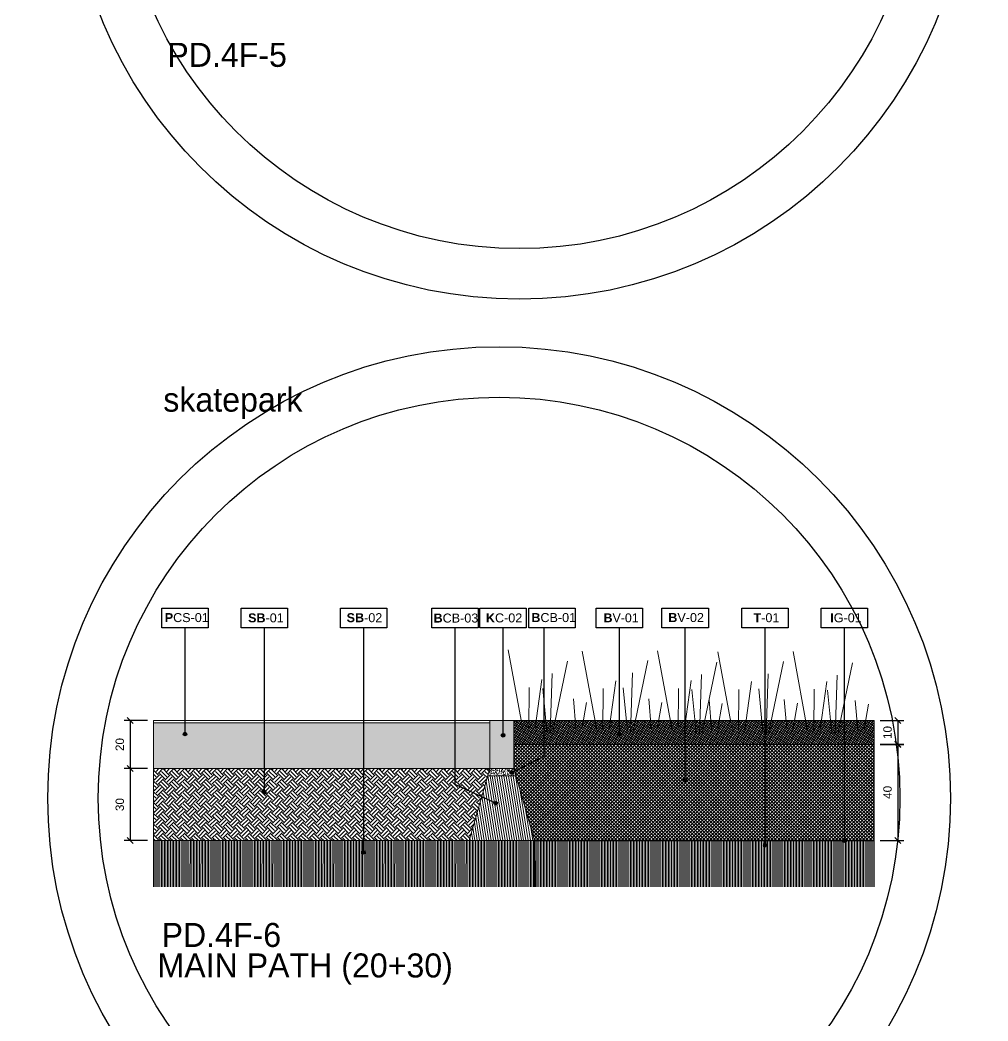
# Model space of a CAD drawing. Header units: metres. Extents: x -325 to 301, y -147 to 149.
# Drawn here: x 56.604 to 60.635, y 63.539 to 67.707 of the extents above; entities that cross this region are included whole.
import ezdxf

# ---------------------------------------------------------------- set-up
doc = ezdxf.new("R2010")
doc.units = ezdxf.units.M
doc.linetypes.add('ACAD_ISO03W100', pattern=[30, 12, -18])
doc.layers.get('Defpoints').update_dxf_attribs({"lineweight": 13})
for name, color, linetype, plot in [('-aux', 50, 'Continuous', False), ('-AUX-QAD', 5, 'Continuous', False), ('-AUX-TWQ', 1, 'Continuous', False)]:
    doc.layers.add(name, color=color, linetype=linetype, plot=plot)
doc.layers.add('0-TX-1_25', color=7, linetype='Continuous', true_color=0x3f4f7f)
doc.layers.add('3-TR-paviment fort', color=7, linetype='Continuous', true_color=0xd1d1d1)
for name, color, linetype in [('02-L-Geotextile', 32, 'Continuous'), ('A-KEYPLAN_HATCH', 7, 'Continuous'), ('A_TEXT_2', 7, 'Continuous'), ('EIT_3 TR terra vegetal', 45, 'Continuous')]:
    doc.layers.add(name, color=color, linetype=linetype)
doc.layers.add('03-TR-Paviment_04_Dry Meadow', color=7, linetype='Continuous', lineweight=5, true_color=0xd8dd88)
doc.layers.add('3-TR tot_u', color=7, linetype='Continuous', lineweight=5, true_color=0x787878)
for name, color, linetype, lineweight in [('1-CM', 7, 'Continuous', 0), ('2-L-secció', 1, 'Continuous', 0), ('3-TR Formigó', 252, 'Continuous', 0), ('3-TR Seleccionat', 44, 'Continuous', 0), ('3-TR Tot-u', 37, 'Continuous', 0), ('3-TR-recebo', 252, 'Continuous', 0)]:
    doc.layers.add(name, color=color, linetype=linetype, lineweight=lineweight)
doc.styles.add('Arial_4', font='arial.ttf', dxfattribs={"height": 1.8})
doc.styles.get("Standard").update_dxf_attribs({"font": 'arial.ttf'})
doc.styles.add('x-llegenda materials$0$ENGRAVERS', font='TT0586M.TTF')
doc.dimstyles.new('ISO-25', dxfattribs={"dimtxt": 0.1, "dimasz": 0.1, "dimexe": 0.1, "dimexo": 0.1, "dimgap": 0.1, "dimtad": 1, "dimdec": 0, "dimlfac": 100, "dimzin": 9, "dimtxsty": 'Standard', "dimblk": 'OBLIQUE', "dimcen": 0.1, "dimadec": 0, "dimazin": 0, "dimtfac": 1, "dimtdec": 0, "dimtmove": 0, "dimatfit": 3, "dimldrblk": 'OBLIQUE', "dimfxl": 1, "dimarcsym": 0})

# ---------------------------------------------------------------- blocks, each defined once
blk = doc.blocks.new('hatch keyplan 2')
at = {"layer": 'A-KEYPLAN_HATCH'}
blk.add_lwpolyline([(0, 0.00548), (0.01287, 0.00548), (0.01287, 0), (0, 0)], close=True, dxfattribs=at)
blk = doc.blocks.new('hatch keyplan')
at = {"layer": 'A-KEYPLAN_HATCH'}
blk.add_blockref('hatch keyplan 2', (1.43058, 0.85215), dxfattribs=at)
blk = doc.blocks.new('B-V01')
at = {"layer": 'A-KEYPLAN_HATCH'}
blk.add_blockref('hatch keyplan', (-1.43058, -0.85215), dxfattribs=at)
at = {"layer": 'A_TEXT_2', "lineweight": 211, "insert": (-0.00079, 0.00402), "char_height": 0.0024588, "attachment_point": 1, "line_spacing_factor": 0.938532, "style": 'Arial_4'}
blk.add_mtext_dynamic_manual_height_columns('\\pi0.00285;{\\fArial|b1|i0|c0|p34;B}V-01', width=0.0145619, gutter_width=0.015, heights=[0], dxfattribs=at)
blk = doc.blocks.new('B-V02')
at = {"layer": 'A-KEYPLAN_HATCH'}
blk.add_blockref('hatch keyplan', (-1.43058, -0.85215), dxfattribs=at)
at = {"layer": 'A_TEXT_2', "insert": (-0.0008, 0.00412), "char_height": 0.0025, "attachment_point": 1}
blk.add_mtext_dynamic_manual_height_columns('\\pi0.00255;{\\fArial|b1|i0|c0|p34;B}V-02', width=0.0145619, gutter_width=0.015, heights=[0], dxfattribs=at)
blk = doc.blocks.new('B-CB03')
at = {"layer": 'A-KEYPLAN_HATCH'}
blk.add_blockref('hatch keyplan', (-1.43058, -0.85215), dxfattribs=at)
at = {"layer": 'A_TEXT_2', "insert": (-0.0008, 0.00398), "char_height": 0.0025, "attachment_point": 1}
blk.add_mtext_dynamic_manual_height_columns('\\pi0.00128;{\\fArial|b1|i0|c0|p34;B}CB-03', width=0.0145619, gutter_width=0.015, heights=[0], dxfattribs=at)
blk = doc.blocks.new('K01B')
at = {"layer": 'A-KEYPLAN_HATCH'}
blk.add_blockref('hatch keyplan', (-1.43058, -0.85215), dxfattribs=at)
at = {"layer": 'A_TEXT_2', "insert": (-0.0008, 0.00402), "char_height": 0.0025, "attachment_point": 1}
blk.add_mtext_dynamic_manual_height_columns('\\pi0.00246;{\\fArial|b1|i0|c0|p34;K}C-02', width=0.0145619, gutter_width=0.015, heights=[0], dxfattribs=at)
blk = doc.blocks.new('B-CB01')
at = {"layer": 'A-KEYPLAN_HATCH'}
blk.add_blockref('hatch keyplan', (-1.43058, -0.85215), dxfattribs=at)
at = {"layer": 'A_TEXT_2', "insert": (-0.0008, 0.00411), "char_height": 0.0025, "attachment_point": 1}
blk.add_mtext_dynamic_manual_height_columns('\\pi0.00152;{\\fArial|b1|i0|c0|p34;B}CB-01', width=0.0145619, gutter_width=0.015, heights=[0], dxfattribs=at)
blk = doc.blocks.new('SB-01')
at = {"layer": 'A-KEYPLAN_HATCH'}
blk.add_blockref('hatch keyplan', (-1.43058, -0.85215), dxfattribs=at)
at = {"layer": 'A_TEXT_2', "insert": (-0.0008, 0.00403), "char_height": 0.0025, "attachment_point": 1}
blk.add_mtext_dynamic_manual_height_columns('\\pi0.00271;{\\fArial|b1|i0|c0|p34;SB}-01', width=0.0145619, gutter_width=0.015, heights=[0], dxfattribs=at)
blk = doc.blocks.new('PCS01')
at = {"layer": 'A-KEYPLAN_HATCH'}
blk.add_blockref('hatch keyplan', (-1.42958, -0.85215), dxfattribs=at)
at = {"layer": 'A_TEXT_2', "insert": (0.0002, 0.00411), "char_height": 0.0025, "attachment_point": 1}
blk.add_mtext_dynamic_manual_height_columns('\\pi0.00161;{\\fArial|b1|i0|c0|p34;P}CS-01', width=0.0145619, gutter_width=0.015, heights=[0], dxfattribs=at)
blk = doc.blocks.new('_Oblique')
at = {"color": 0, "lineweight": -2}
blk.add_line((-0.5, -0.5), (0.5, 0.5), dxfattribs=at)
blk = doc.blocks.new('*D626')
at = {"layer": '0-TX-1_25', "color": 0, "lineweight": -2, "transparency": 16777216}
for p, q in [((57.1356, 64.7904), (57.0378, 64.7904)), ((57.0628, 64.7904), (57.0628, 64.5904)), ((57.1356, 64.5904), (57.0378, 64.5904))]:
    blk.add_line(p, q, dxfattribs=at)
at = {"layer": 'Defpoints', "color": 0, "transparency": 16777216}
for p in [(57.1606, 64.7904), (57.0628, 64.5904), (57.1606, 64.5904)]:
    blk.add_point(p, dxfattribs=at)
at = {"layer": '0-TX-1_25', "color": 0, "lineweight": -2, "transparency": 16777216, "xscale": 0.025, "yscale": 0.025, "zscale": 0.025}
for p, rotation in [((57.0628, 64.7904), 90), ((57.0628, 64.5904), 270)]:
    blk.add_blockref('_Oblique', p, dxfattribs=dict(at, rotation=rotation))
at = {"layer": '0-TX-1_25', "color": 0, "transparency": 16777216, "insert": (57.0199, 64.6904), "char_height": 0.035, "attachment_point": 5, "rotation": 90}
blk.add_mtext('20', dxfattribs=at)
blk = doc.blocks.new('*D627')
at = {"layer": '0-TX-1_25', "color": 0, "lineweight": -2, "transparency": 16777216}
for p, q in [((57.1356, 64.5904), (57.0378, 64.5904)), ((57.0628, 64.5904), (57.0628, 64.2904)), ((57.1356, 64.2904), (57.0378, 64.2904))]:
    blk.add_line(p, q, dxfattribs=at)
at = {"layer": 'Defpoints', "color": 0, "transparency": 16777216}
for p in [(57.1606, 64.5904), (57.0628, 64.2904), (57.1606, 64.2904)]:
    blk.add_point(p, dxfattribs=at)
at = {"layer": '0-TX-1_25', "color": 0, "lineweight": -2, "transparency": 16777216, "xscale": 0.025, "yscale": 0.025, "zscale": 0.025}
for p, rotation in [((57.0628, 64.5904), 90), ((57.0628, 64.2904), 270)]:
    blk.add_blockref('_Oblique', p, dxfattribs=dict(at, rotation=rotation))
at = {"layer": '0-TX-1_25', "color": 0, "transparency": 16777216, "insert": (57.0199, 64.4404), "char_height": 0.035, "attachment_point": 5, "rotation": 90}
blk.add_mtext('30', dxfattribs=at)
blk = doc.blocks.new('*D628')
at = {"layer": '0-TX-1_25', "color": 0, "lineweight": -2, "transparency": 16777216}
for p, q in [((60.1856, 64.7904), (60.2846, 64.7904)), ((60.2596, 64.7904), (60.2596, 64.6904)), ((60.1856, 64.6904), (60.2846, 64.6904))]:
    blk.add_line(p, q, dxfattribs=at)
at = {"layer": 'Defpoints', "color": 0, "transparency": 16777216}
for p in [(60.1606, 64.7904), (60.1606, 64.6904), (60.2596, 64.6904)]:
    blk.add_point(p, dxfattribs=at)
at = {"layer": '0-TX-1_25', "color": 0, "lineweight": -2, "transparency": 16777216, "xscale": 0.025, "yscale": 0.025, "zscale": 0.025}
for p, rotation in [((60.2596, 64.7904), 90), ((60.2596, 64.6904), 270)]:
    blk.add_blockref('_Oblique', p, dxfattribs=dict(at, rotation=rotation))
at = {"layer": '0-TX-1_25', "color": 0, "transparency": 16777216, "insert": (60.2168, 64.7404), "char_height": 0.035, "attachment_point": 5, "rotation": 90}
blk.add_mtext('10', dxfattribs=at)
blk = doc.blocks.new('SB-02')
at = {"layer": 'A-KEYPLAN_HATCH'}
blk.add_blockref('hatch keyplan', (-1.43058, -0.85215), dxfattribs=at)
at = {"layer": 'A_TEXT_2', "insert": (-0.0008, 0.00408), "char_height": 0.0025, "attachment_point": 1}
blk.add_mtext_dynamic_manual_height_columns('\\pi0.00249;{\\fArial|b1|i0|c0|p34;SB}-02', width=0.0145619, gutter_width=0.015, heights=[0], dxfattribs=at)
blk = doc.blocks.new('T-01')
at = {"layer": 'A-KEYPLAN_HATCH'}
blk.add_blockref('hatch keyplan', (-1.43058, -0.85215), dxfattribs=at)
at = {"layer": 'A_TEXT_2', "insert": (-0.0008, 0.00408), "char_height": 0.0025, "attachment_point": 1}
blk.add_mtext_dynamic_manual_height_columns('\\pi0.00405;{\\fArial|b1|i0|c0|p34;T}-01', width=0.0145619, gutter_width=0.015, heights=[0], dxfattribs=at)
blk = doc.blocks.new('POINT')
at = {"layer": '0-TX-1_25'}
h = blk.add_hatch(dxfattribs=at)
h.set_pattern_fill('ANGLE', color=256)
h.set_pattern_definition([(0, (-83.747, -12.726), (0, 6.985), [5.08, -1.905]), (90, (-83.747, -12.726), (-6.985, 4e-16), [5.08, -1.905])])
edge = h.paths.add_edge_path()
edge.add_arc((0, 0), 0.0075, 0, 360)
h = blk.add_hatch(color=256, dxfattribs=at)
h.dxf.hatch_style = 1
edge = h.paths.add_edge_path()
edge.add_arc((0, 0), 0.0075, 0, 360)
blk.add_circle((0, 0), 0.0075, dxfattribs=at)
blk = doc.blocks.new('*D1138')
at = {"layer": '0-TX-1_25', "color": 0, "lineweight": -2, "transparency": 16777216}
for p, q in [((22.7106, 67.3066), (22.6236, 67.3066)), ((22.6486, 67.3066), (22.6486, 67.1474)), ((22.7486, 67.1474), (22.6236, 67.1474))]:
    blk.add_line(p, q, dxfattribs=at)
at = {"layer": 'Defpoints', "color": 0, "transparency": 16777216}
for p in [(22.7356, 67.3066), (22.6486, 67.1474), (66.3646, 67.1474)]:
    blk.add_point(p, dxfattribs=at)
at = {"layer": '0-TX-1_25', "color": 0, "lineweight": -2, "transparency": 16777216, "xscale": 0.025, "yscale": 0.025, "zscale": 0.025}
for p, rotation in [((22.6486, 67.3066), 90), ((22.6486, 67.1474), 270)]:
    blk.add_blockref('_Oblique', p, dxfattribs=dict(at, rotation=rotation))
at = {"layer": '0-TX-1_25', "color": 0, "transparency": 16777216, "insert": (22.6057, 67.227), "char_height": 0.035, "attachment_point": 5, "rotation": 90}
blk.add_mtext('16', dxfattribs=at)
blk = doc.blocks.new('*D2764')
at = {"layer": '0-TX-1_25', "color": 0, "lineweight": -2, "transparency": 16777216}
for p, q in [((60.1856, 64.6922), (60.2846, 64.6922)), ((60.2596, 64.6922), (60.2596, 64.2904)), ((60.1856, 64.2904), (60.2846, 64.2904))]:
    blk.add_line(p, q, dxfattribs=at)
at = {"layer": 'Defpoints', "color": 0, "transparency": 16777216}
for p in [(60.1606, 64.6922), (60.1606, 64.2904), (60.2596, 64.2904)]:
    blk.add_point(p, dxfattribs=at)
at = {"layer": '0-TX-1_25', "color": 0, "lineweight": -2, "transparency": 16777216, "xscale": 0.025, "yscale": 0.025, "zscale": 0.025}
for p, rotation in [((60.2596, 64.6922), 90), ((60.2596, 64.2904), 270)]:
    blk.add_blockref('_Oblique', p, dxfattribs=dict(at, rotation=rotation))
at = {"layer": '0-TX-1_25', "color": 0, "transparency": 16777216, "insert": (60.2168, 64.4913), "char_height": 0.035, "attachment_point": 5, "rotation": 90}
blk.add_mtext('40', dxfattribs=at)
blk = doc.blocks.new('IG01')
at = {"layer": 'A-KEYPLAN_HATCH', "xscale": 10, "yscale": 10, "zscale": 10}
blk.add_blockref('hatch keyplan', (-14.3058, -8.5215), dxfattribs=at)
at = {"layer": 'A_TEXT_2', "insert": (-0.008, 0.0405), "char_height": 0.025, "attachment_point": 1}
blk.add_mtext_dynamic_manual_height_columns('\\pi0.03354;{\\fArial|b1|i0|c0|p34;I}G-01', width=0.145619, gutter_width=0.15, heights=[0], dxfattribs=at)

msp = doc.modelspace()

# ---------------------------------------------------------------- hatches: boundary and pattern name
at = {"layer": '3-TR Formigó'}
h = msp.add_hatch(dxfattribs=at)
h.set_pattern_fill('ANSI31', color=256, scale=0.003, angle=234.1752, style=0)
h.set_pattern_definition([(279.17524, (61.444822, 64.390418), (0.00940313, 0.001518806), [])])
h.paths.add_polyline_path([(58.552, 64.5604), (58.4743, 64.2904), (58.747, 64.2904), (58.6693, 64.5604)])
at = {"layer": '3-TR Seleccionat'}
h = msp.add_hatch(dxfattribs=at)
h.set_pattern_fill('ANSI31', color=256, scale=0.002, angle=45, style=0)
h.set_pattern_definition([(90, (-441014.670749, -650772.0770295), (-0.00635, 1e-18), [])])
h.paths.add_polyline_path([(58.747, 64.2904), (58.4743, 64.2904), (57.1606, 64.2904), (57.1606, 64.098), (58.7506, 64.098)])
h = msp.add_hatch(dxfattribs=at)
h.set_pattern_fill('ANSI31', color=256, scale=0.002, angle=45, style=0)
h.set_pattern_definition([(90, (38.406684, 68.116268), (-0.00635, 0), [])])
h.paths.add_polyline_path([(58.747, 64.2904), (58.7506, 64.098), (60.1606, 64.098), (60.1606, 64.2904), (58.7956, 64.2904)])
at = {"layer": '3-TR Tot-u'}
h = msp.add_hatch(dxfattribs=at)
h.set_pattern_fill('EARTH', color=256, scale=0.005, angle=-80.8248, style=0)
h.set_pattern_definition([(44.999999995, (-269472.007215, 738626.78669), (3.8e-12, 0.0449012806053), [0.03175, -0.03175]), (44.999999995, (-269472.015634, 738626.79511), (3.8e-12, 0.0449012806053), [0.03175, -0.03175]), (44.999999995, (-269472.024053, 738626.803528), (3.8e-12, 0.0449012806053), [0.03175, -0.03175]), (134.999999995, (-269472.024053, 738626.80914), (-0.0449012806053, 3.8e-12), [0.03175, -0.03175]), (134.999999995, (-269472.015634, 738626.81756), (-0.0449012806053, 3.8e-12), [0.03175, -0.03175]), (134.999999995, (-269472.007215, 738626.82598), (-0.0449012806053, 3.8e-12), [0.03175, -0.03175])])
h.paths.add_polyline_path([(57.1606, 64.2904), (58.4743, 64.2904), (58.5606, 64.5904), (57.1606, 64.5904)])
at = {"layer": '3-TR tot_u'}
h = msp.add_hatch(dxfattribs=at)
h.set_pattern_fill('AR-CONC', color=256, scale=0.0002, angle=90.2664)
h.set_pattern_definition([(140.266414, (4.53832, -5.264562), (0.003018359, 0.036451363), [0.00381, -0.04191]), (85.266414, (4.53832, -5.264562), (-0.038178181, -0.007226283), [0.003048, -0.033528117]), (190.71786, (4.53857, -5.261524), (-0.035159821, 0.02922508), [0.003238002, -0.035618049]), (136.450614, (4.52816, -5.26461), (0.008156283, 0.05425432), [0.005715, -0.062865]), (186.90197, (4.52884, -5.26009), (-0.049705466, 0.047250218), [0.004857005, -0.05342712]), (81.450565, (4.52816, -5.26461), (-0.049705466, 0.047250218), [0.004571993, -0.050291946]), (111.266414, (4.530676, -5.259518), (0.020311824, 0.030417653), [0.00381, -0.04191]), (56.266414, (4.530676, -5.259518), (-0.036894668, 0.012188985), [0.003048, -0.033528]), (161.71786, (4.53237, -5.256983), (-0.016582845, 0.042606638), [0.003238002, -0.035617988]), (127.766414, (4.53832, -5.264562), (-0.0169136972, 0.0005390813), [0, -0.0331216, 0, -0.034036, 0, -0.033655]), (97.766414, (4.53832, -5.264562), (-0.020098038, 0.0132706243), [0, -0.0194056, 0, -0.0323596, 0, -0.012827]), (57.766414, (4.538372, -5.27589), (0.0010196429, 0.0271231534), [0, -0.0127, 0, -0.039624, 0, -0.052578]), (47.766414, (4.538396, -5.28097), (-0.005222997, 0.0296018704), [0, -0.01651, 0, -0.0263144, 0, -0.037338])])
h.paths.add_polyline_path([(58.5606, 64.7804), (57.1606, 64.7804), (57.1606, 64.5904), (58.5606, 64.5904)])
h = msp.add_hatch(dxfattribs=at)
h.set_pattern_fill('AR-CONC', color=256, scale=9e-05, angle=89.1201)
h.set_pattern_definition([(139.120136, (-25.319899, 43.441782), (0.0016861337, 0.0163726586), [0.0017145, -0.0188595]), (84.120136, (-25.319899, 43.441782), (-0.0172417962, -0.002907487), [0.0013716, -0.0150876526]), (189.57158, (-25.319758, 43.443146), (-0.0155556617, 0.0134651714), [0.0014571008, -0.016028122]), (135.304336, (-25.32447, 43.441852), (0.0041580035, 0.024336133), [0.00257175, -0.02828925]), (185.755694, (-25.324124, 43.44388), (-0.021937625, 0.021705804), [0.002185652, -0.024042205]), (80.304287, (-25.32447, 43.441852), (-0.021937625, 0.021705804), [0.002057397, -0.022631376]), (110.120136, (-25.323292, 43.44412), (0.0094123187, 0.0135023525), [0.0017145, -0.0188595]), (55.120136, (-25.323292, 43.44412), (-0.01648955, 0.0058160805), [0.0013716, -0.0150876]), (160.57158, (-25.322508, 43.445245), (-0.0070772314, 0.019318433), [0.0014571008, -0.0160280944]), (126.620136, (-25.319899, 43.4417815), (-0.00760478767, 0.00039479935), [0, -0.01490472, 0, -0.0153162, 0, -0.01514475]), (96.620136, (-25.319899, 43.4417815), (-0.0089228417, 0.0061515134), [0, -0.00873252, 0, -0.01456182, 0, -0.00577215]), (56.620136, (-25.319977, 43.4366843), (0.0007029168, 0.0121937974), [0, -0.005715, 0, -0.0178308, 0, -0.0236601]), (46.620136, (-25.320012, 43.434399), (-0.002083395, 0.0133651946), [0, -0.0074295, 0, -0.01184148, 0, -0.0168021])])
h.paths.add_polyline_path([(58.5606, 64.5901), (58.5517, 64.5592), (58.6693, 64.5604), (58.6606, 64.5903), (58.5606, 64.5903)])
at = {"layer": '3-TR-paviment fort'}
msp.add_hatch(color=256, dxfattribs=at).paths.add_polyline_path([(58.5606, 64.7904), (58.6606, 64.7904), (58.6606, 64.5904), (58.5606, 64.5904)])
at = {"layer": '3-TR-recebo'}
h = msp.add_hatch(dxfattribs=at)
h.set_pattern_fill('_USER', color=256, scale=0.008, angle=234.1752, style=0, double=1, pattern_type=0)
h.set_pattern_definition([(234.17524, (61.604822, 64.690418), (0.006486488, -0.004682464), []), (324.17524, (61.604822, 64.690418), (0.004682464, 0.006486488), [])])
h.paths.add_polyline_path([(60.16, 64.7904), (58.6606, 64.7904), (58.6606, 64.6904), (60.1606, 64.6904)])
at = {"layer": 'EIT_3 TR terra vegetal'}
h = msp.add_hatch(dxfattribs=at)
h.set_pattern_fill('_USER', color=256, scale=0.01, angle=45, style=0, double=1, pattern_type=0)
h.set_pattern_definition([(45, (419511.193272, 4594384.909058), (-0.007071067811865, 0.007071067811865), []), (135, (419511.193272, 4594384.909058), (-0.007071067811865, -0.007071067811865), [])])
h.paths.add_polyline_path([(58.747, 64.2904), (60.1606, 64.2904), (60.1606, 64.6904), (58.6606, 64.6904), (58.6606, 64.5904)])

# ---------------------------------------------------------------- linework, layer by layer
at = {"layer": '-AUX-QAD'}
for radius in [1.8794, 1.6689]:
    msp.add_circle((58.5992, 64.4675), radius, dxfattribs=at)
at = {"layer": '-AUX-TWQ'}
for radius in [1.8794, 1.6689]:
    msp.add_circle((58.6834, 68.4241), radius, dxfattribs=at)
at = {"layer": '0-TX-1_25'}
for points in [[(57.2914, 64.7342), (57.2914, 65.1761)], [(57.6218, 64.4924), (57.6218, 65.1761)], [(58.0355, 64.2415), (58.0355, 65.1761)], [(58.5848, 64.4457), (58.4157, 64.5237), (58.4157, 65.1761)], [(58.616, 64.7291), (58.616, 65.1761)], [(58.6518, 64.5741), (58.7872, 64.6421), (58.7872, 65.1761)], [(59.1001, 64.7341), (59.1001, 65.1761)], [(59.3742, 64.5419), (59.3742, 65.1761)], [(59.7066, 64.2714), (59.7066, 65.1761)], [(60.0365, 65.1761), (60.0365, 64.2904)]]:
    msp.add_lwpolyline(points, dxfattribs=at)
at = {"layer": '02-L-Geotextile', "linetype": 'ACAD_ISO03W100', "ltscale": 0.002, "const_width": 0.005, "elevation": 0}
msp.add_lwpolyline([(58.747, 64.2904), (60.1606, 64.2904)], dxfattribs=at)
at = {"layer": '03-TR-Paviment_04_Dry Meadow'}
for points in [[(58.6375, 65.0842), (58.6981, 64.7544)], [(58.9452, 65.0794), (59.0058, 64.7496)], [(59.2587, 65.0805), (59.3193, 64.7507)], [(59.51, 65.076), (59.5706, 64.7462)], [(59.8235, 65.0771), (59.8841, 64.7473)], [(58.8843, 65.0378), (58.8234, 64.7428)], [(59.2191, 65.0399), (59.1582, 64.7449)], [(59.5055, 65.034), (59.4446, 64.7391)], [(59.7839, 65.0365), (59.723, 64.7415)], [(60.0703, 65.0306), (60.0094, 64.7357)], [(58.8203, 64.9862), (58.812, 64.7388)], [(59.1551, 64.9883), (59.1468, 64.7409)], [(59.4415, 64.9824), (59.4332, 64.735)], [(59.7199, 64.9849), (59.7116, 64.7375)], [(60.0064, 64.979), (59.9981, 64.7316)], [(58.7776, 64.9606), (58.7499, 64.7603)], [(59.0853, 64.9558), (59.0576, 64.7555)], [(59.3988, 64.9569), (59.3711, 64.7565)], [(59.6501, 64.9524), (59.6224, 64.7521)], [(59.9636, 64.9535), (59.9359, 64.7531)], [(58.7251, 64.9281), (58.7237, 64.7551)], [(58.7813, 64.9238), (58.7986, 64.743)], [(59.0327, 64.9233), (59.0314, 64.7503)], [(59.1161, 64.9259), (59.1333, 64.7451)], [(59.3462, 64.9243), (59.3449, 64.7514)], [(59.4025, 64.9201), (59.4197, 64.7393)], [(59.5976, 64.9199), (59.5962, 64.7469)], [(59.6809, 64.9225), (59.6981, 64.7417)], [(59.9111, 64.9209), (59.9097, 64.748)], [(59.9673, 64.9167), (59.9846, 64.7359)], [(58.9086, 64.8802), (58.919, 64.7579)], [(58.9629, 64.8649), (58.9448, 64.7615)], [(59.2221, 64.8813), (59.2325, 64.7589)], [(59.2764, 64.866), (59.2583, 64.7625)], [(59.4734, 64.8768), (59.4839, 64.7545)], [(59.5278, 64.8615), (59.5097, 64.7581)], [(59.7869, 64.8779), (59.7974, 64.7555)], [(59.8413, 64.8625), (59.8232, 64.7591)], [(60.0825, 64.8732), (60.093, 64.7508)], [(60.1369, 64.8578), (60.1188, 64.7544)]]:
    msp.add_lwpolyline(points, dxfattribs=at)
at = {"layer": '1-CM'}
for p, q in [((57.1606, 64.7904), (58.6606, 64.7904)), ((57.1606, 64.7904), (58.5606, 64.7904)), ((57.1606, 64.7804), (58.5606, 64.7804)), ((60.1606, 64.7886), (60.1606, 64.3904)), ((58.6606, 64.6904), (60.1606, 64.6904)), ((57.1606, 64.5904), (58.5606, 64.5904)), ((57.1606, 64.2904), (58.7956, 64.2904))]:
    msp.add_line(p, q, dxfattribs=at)
msp.add_lwpolyline([(58.6606, 64.5904), (58.5606, 64.5904), (58.5606, 64.7904), (58.6606, 64.7904)], close=True, dxfattribs=at)
for points in [[(58.6606, 64.7904), (60.1606, 64.7904)], [(58.4743, 64.2904), (58.5606, 64.5904), (58.6606, 64.5904), (58.7038, 64.4404)], [(58.552, 64.5604), (58.6693, 64.5604)], [(58.5606, 64.5904), (58.6606, 64.5904)], [(58.6606, 64.5904), (58.747, 64.2904)], [(58.747, 64.2904), (58.747, 64.0976)], [(60.1606, 64.2904), (58.7956, 64.2904)]]:
    msp.add_lwpolyline(points, dxfattribs=at)
at = {"layer": '2-L-secció'}
msp.add_line((57.1606, 64.7904), (57.1606, 64.0976), dxfattribs=at)
msp.add_lwpolyline([(60.1606, 64.7904), (60.1606, 64.0976)], dxfattribs=at)

# ---------------------------------------------------------------- block references
at = {"color": 244, "true_color": 0x991b1e, "xscale": 14.99999999999007, "yscale": 14.99999999999007, "zscale": 14.99999999999007}
msp.add_blockref('K01B', (58.5194, 65.1761), dxfattribs=at)
at = {"layer": '0-TX-1_25', "xscale": 15, "yscale": 15, "zscale": 15}
for name, p in [('SB-01', (57.5253, 65.1761)), ('SB-02', (57.939, 65.1761)), ('B-CB03', (58.3191, 65.1761)), ('B-CB01', (58.7228, 65.1761)), ('B-V01', (59.0035, 65.1761)), ('B-V02', (59.2776, 65.1761)), ('T-01', (59.6101, 65.1761))]:
    msp.add_blockref(name, p, dxfattribs=at)
at = {"layer": '0-TX-1_25'}
for p in [(57.2914, 64.7342), (58.616, 64.7291), (59.1001, 64.7341), (58.6518, 64.5741), (59.3742, 64.5419), (57.6218, 64.4924), (58.5848, 64.4457), (59.7066, 64.2714), (60.0365, 64.2904), (58.0355, 64.2415)]:
    msp.add_blockref('POINT', p, dxfattribs=at)
at = {"layer": '1-CM', "xscale": 1.5, "yscale": 1.5, "zscale": 1.5}
msp.add_blockref('IG01', (59.94, 65.1761), dxfattribs=at)
at = {"layer": 'A-KEYPLAN_HATCH', "xscale": 14.99999999999007, "yscale": 14.99999999999007, "zscale": 14.99999999999007}
msp.add_blockref('PCS01', (57.1798, 65.1761), dxfattribs=at)

# ---------------------------------------------------------------- texts
at = {"layer": '-aux', "char_height": 0.1, "width": 19.210099, "attachment_point": 1, "style": 'x-llegenda materials$0$ENGRAVERS'}
for s, insert in [('PD.4F-5', (57.2178, 67.612)), ('skatepark', (57.2009, 66.1764)), ('PD.4F-6', (57.1937, 63.9476)), ('MAIN PATH (20+30)', (57.1768, 63.8206))]:
    msp.add_mtext(s, dxfattribs=dict(at, insert=insert))

# ---------------------------------------------------------------- dimensions: what is measured, and where the dimension line sits
at = {"layer": '0-TX-1_25'}
for base, p1, p2, picture, middle in [((22.6486, 67.1474), (22.7356, 67.3066), (66.3646, 67.1474), '*D1138', (22.6057, 67.227)), ((57.0628, 64.5904), (57.1606, 64.7904), (57.1606, 64.5904), '*D626', (57.0199, 64.6904)), ((60.2596, 64.6904), (60.1606, 64.7904), (60.1606, 64.6904), '*D628', (60.2168, 64.7404)), ((60.2596, 64.2904), (60.1606, 64.6922), (60.1606, 64.2904), '*D2764', (60.2168, 64.4913)), ((57.0628, 64.2904), (57.1606, 64.5904), (57.1606, 64.2904), '*D627', (57.0199, 64.4404))]:
    dim = msp.add_linear_dim(base=base, p1=p1, p2=p2, angle=90, dimstyle='ISO-25', override={"dimtxt": 0.035, "dimasz": 0.025, "dimexe": 0.025, "dimexo": 0.025, "dimgap": 0.025, "dimblk1": 'Oblique', "dimblk2": 'Oblique', "dimsah": 1, "dimfxl": 0.1, "dimfxlon": 1, "dimarcsym": 1}, dxfattribs=at)
    dim.commit()
    dim.dimension.update_dxf_attribs({"geometry": picture, "text_midpoint": middle})

doc.saveas('drawing.dxf')
